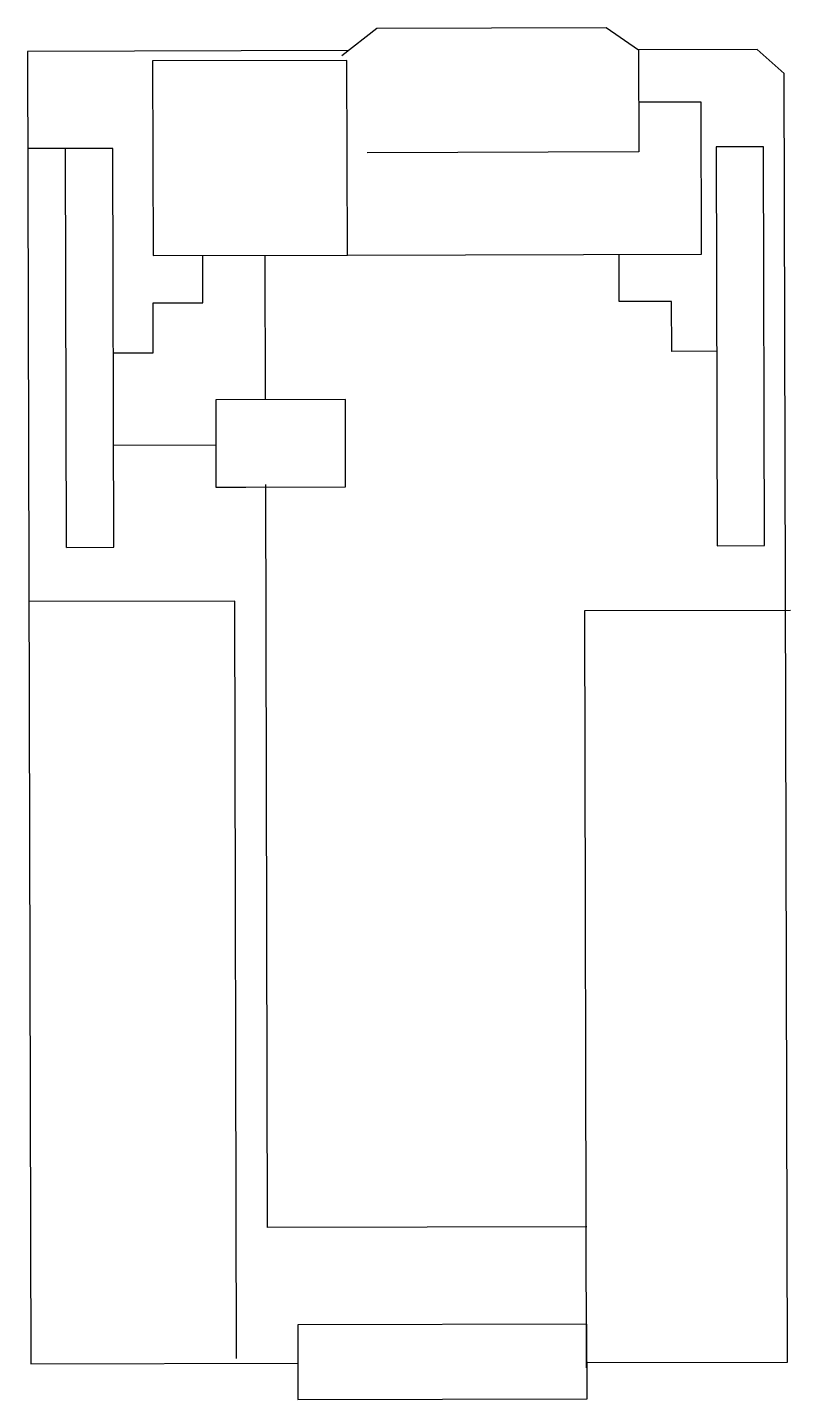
# Model space of a CAD drawing. Extents: x -6233 to -5195, y -728 to 1137.
import ezdxf

# ---------------------------------------------------------------- set-up
doc = ezdxf.new("R2010")
doc.units = 0
doc.header["$MEASUREMENT"] = 0
doc.layers.add('2D', color=7, linetype='CONTINUOUS')

msp = doc.modelspace()

# ---------------------------------------------------------------- linework, layer by layer
at = {"layer": '2D', "color": 4}
for p, q in [((-5804.9, 1098.7), (-5757.5, 1136.1)), ((-5757.5, 1136.1), (-5445.7, 1136.9)), ((-5445.7, 1136.9), (-5401.5, 1106.5)), ((-5796.3, 1105.5), (-6232.6, 1104.4)), ((-6232.6, 1104.4), (-6228.1, -679.5)), ((-5240.5, 1106.9), (-5401.5, 1106.5)), ((-5401.5, 1106.5), (-5401.2, 967.6)), ((-5240.5, 1106.9), (-5203.4, 1074.1)), ((-5798.1, 1091.9), (-6062.5, 1091.3)), ((-6062.5, 1091.3), (-6061.8, 827)), ((-5797.4, 827.6), (-5798.1, 1091.9)), ((-5199, -676.9), (-5203.4, 1074.1)), ((-5316.6, 1035.5), (-5401.3, 1035.3)), ((-5316.1, 828.8), (-5316.6, 1035.5)), ((-6116.5, 972.5), (-6231.7, 972.2)), ((-6179.5, 430.2), (-6180.9, 972.4)), ((-6115.1, 430.4), (-6116.5, 972.5)), ((-5231.7, 974.8), (-5296.1, 974.6)), ((-5296.1, 974.6), (-5294.7, 432.4)), ((-5230.3, 432.6), (-5231.7, 974.8)), ((-5401.2, 967.6), (-5770.7, 966.6)), ((-6061.8, 827), (-5797.4, 827.6)), ((-5993.9, 762.8), (-5994.1, 827.1)), ((-5908.8, 630.8), (-5909.3, 827.4)), ((-5797.4, 827.6), (-5316.1, 828.8)), ((-5427.8, 764.2), (-5427.9, 828.6)), ((-6061.7, 762.6), (-5993.9, 762.8)), ((-6061.5, 694.8), (-6061.7, 762.6)), ((-5356.6, 764.4), (-5427.8, 764.2)), ((-5356.4, 696.6), (-5356.6, 764.4)), ((-6115.8, 694.7), (-6061.5, 694.8)), ((-5295.4, 696.7), (-5356.4, 696.6)), ((-5800.3, 631.1), (-5976.6, 630.6)), ((-5976.6, 630.6), (-5976.3, 512)), ((-5800, 512.5), (-5800.3, 631.1)), ((-6115.5, 569.3), (-5976.4, 569.6)), ((-5976.3, 512), (-5935.6, 512.1)), ((-5952.6, 512.1), (-5800, 512.5)), ((-5906, -494.2), (-5908.5, 515.6)), ((-6179.5, 430.2), (-6115.1, 430.4)), ((-5294.7, 432.4), (-5230.3, 432.6)), ((-5950.8, 357.2), (-6230.7, 356.5)), ((-5948.2, -672), (-5950.8, 357.2)), ((-5474.8, 344.4), (-5194.9, 345.1)), ((-5472.3, -684.8), (-5474.8, 344.4)), ((-5472.1, -493.1), (-5906, -494.2)), ((-5471.7, -625.3), (-5865, -626.3)), ((-5865, -626.3), (-5864.7, -727.9)), ((-5471.5, -726.9), (-5471.7, -625.3)), ((-6228.1, -679.5), (-5864.9, -678.6)), ((-5472.3, -677.6), (-5199, -676.9)), ((-5864.7, -727.9), (-5471.5, -726.9))]:
    msp.add_line(p, q, dxfattribs=at)

doc.saveas('drawing.dxf')
